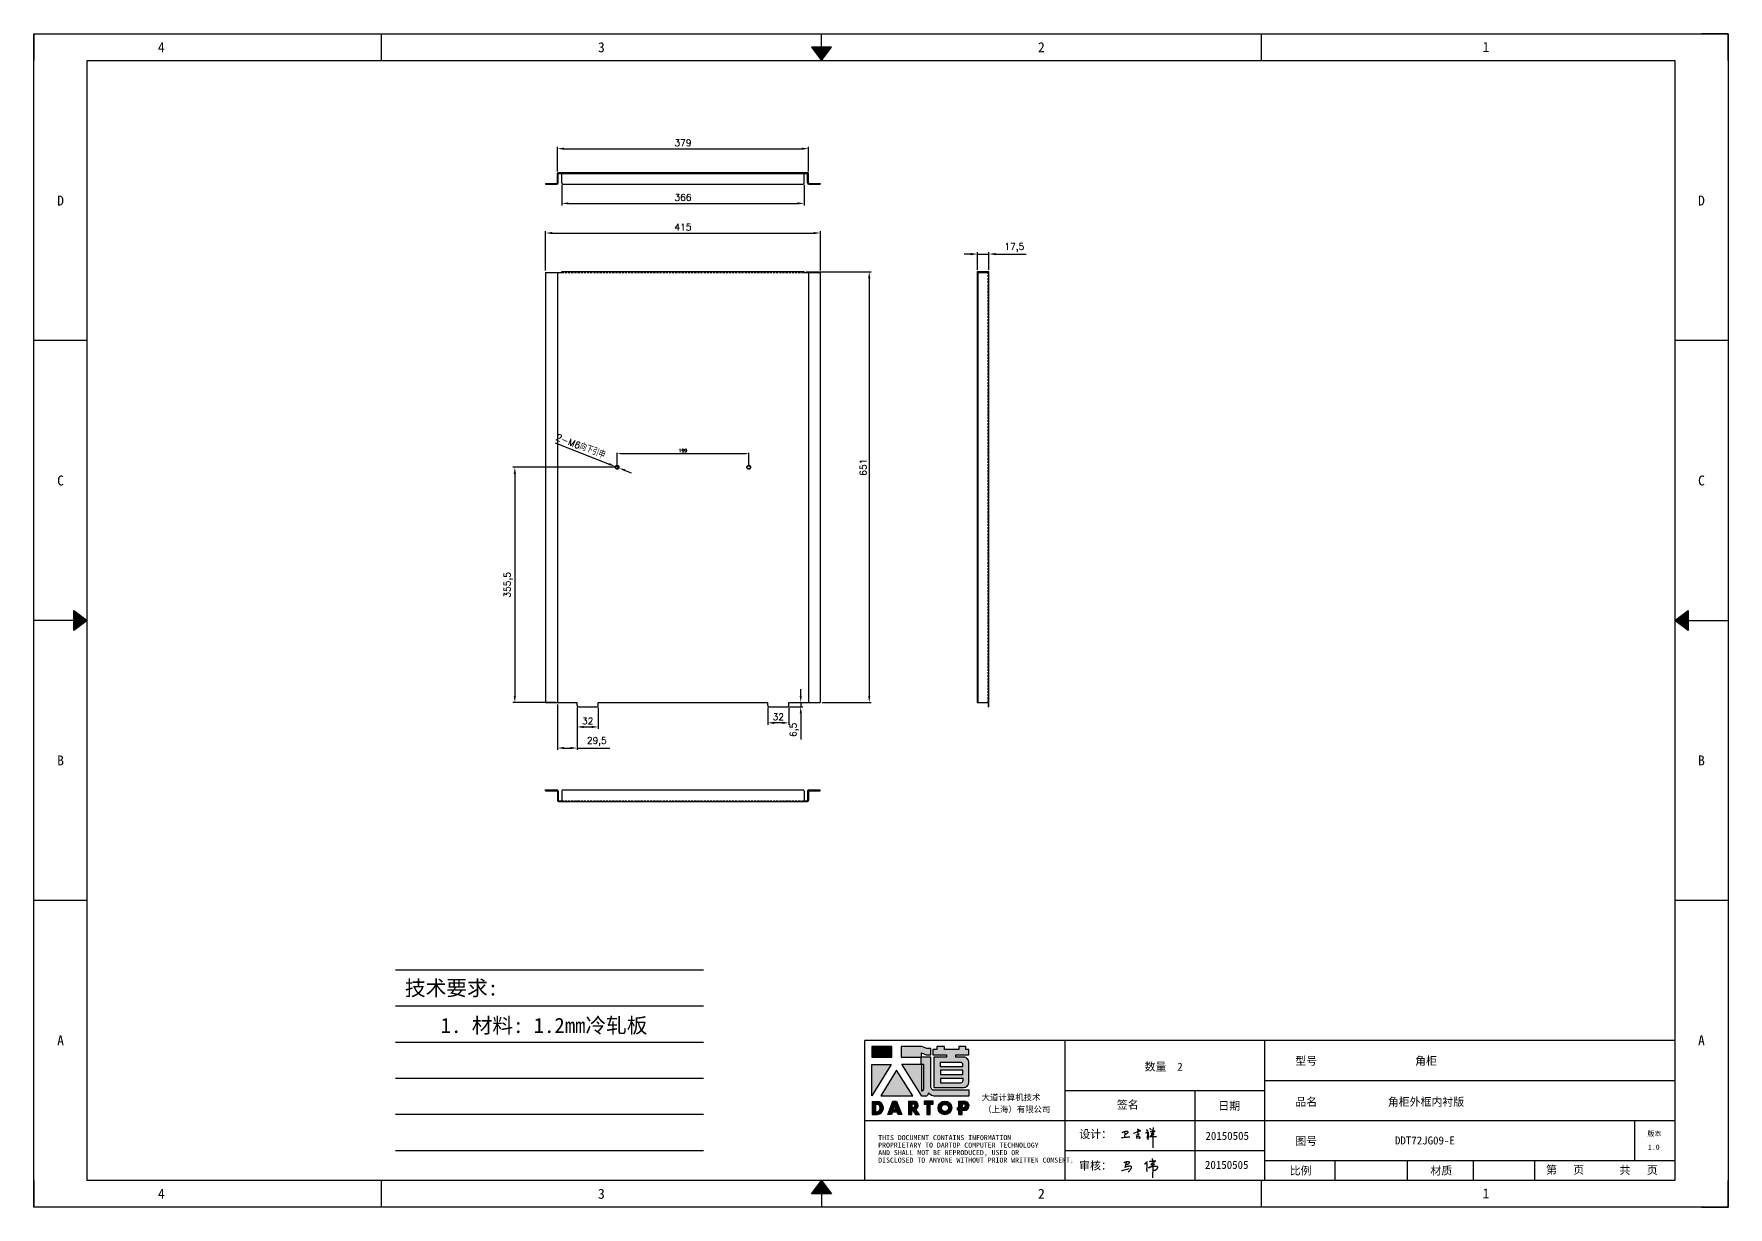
# Model space of a CAD drawing. Header units: millimetres. Extents: x -43476 to -13830, y -16942 to 55335.
# Drawn here: x -24428 to -21869, y 24800 to 26572 of the extents above; entities that cross this region are included whole.
import ezdxf
from ezdxf.enums import TextEntityAlignment as Align

# ---------------------------------------------------------------- set-up
doc = ezdxf.new("R2010")
doc.units = ezdxf.units.MM
doc.linetypes.add('DOT', pattern=[0.25, 0, -0.25])
doc.linetypes.add('HIDDEN2', pattern=[4.7625, 3.175, -1.5875])
for name, color, linetype in [('4', 7, 'Continuous'), ('hidden', 3, 'HIDDEN2'), ('print', 30, 'Continuous')]:
    doc.layers.add(name, color=color, linetype=linetype)
doc.layers.add('dim', color=2, linetype='Continuous', lineweight=9)
doc.styles.add('Dartop', font='')
doc.styles.add('HZ', font='')
doc.styles.add('hzHT', font='simhei.ttf')
doc.styles.get("Standard").update_dxf_attribs({"font": 'txt', "bigfont": 'gbcbig.shx'})
doc.styles.get('Dartop').set_extended_font_data('FangSong_GB2312')
doc.styles.get('HZ').set_extended_font_data('SimSun')
doc.dimstyles.new('2-small', dxfattribs={"dimtxt": 10, "dimasz": 10, "dimexe": 3, "dimexo": 3, "dimgap": 4, "dimtad": 1, "dimtxsty": 'Standard', "dimcen": 5, "dimadec": 0, "dimazin": 0, "dimtfac": 1, "dimtmove": 0, "dimatfit": 3, "dimfxl": 0, "dimarcsym": 0})
doc.dimstyles.new('small', dxfattribs={"dimtxt": 5, "dimasz": 5, "dimexe": 1.25, "dimexo": 1, "dimgap": 2, "dimtad": 1, "dimtxsty": 'Standard', "dimcen": 2.5, "dimadec": 0, "dimazin": 0, "dimtfac": 1, "dimtmove": 0, "dimatfit": 3, "dimfxl": 0, "dimarcsym": 0})

# ---------------------------------------------------------------- blocks, each defined once
blk = doc.blocks.new('*U5')
at = {"color": 254, "linetype": 'Continuous', "extrusion": (0, 0, -1)}
for points in [[(-17, 0.333), (-16.812, 0.25), (-17, 0.5)], [(-17, 0.333), (-17.188, 0.25), (-16.812, 0.25)], [(-17, 0.333), (-17, 0.5), (-17.188, 0.25)]]:
    blk.add_solid(points, dxfattribs=at)
blk = doc.blocks.new('*U4')
at = {"color": 254, "linetype": 'Continuous', "extrusion": (0, 0, -1)}
for points in [[(-33.167, 11), (-33, 11), (-33.25, 11.188)], [(-33.167, 11), (-33.25, 11.188), (-33.25, 10.812)], [(-33.167, 11), (-33.25, 10.812), (-33, 11)]]:
    blk.add_solid(points, dxfattribs=at)
blk = doc.blocks.new('*U6')
at = {"color": 254, "linetype": 'Continuous'}
for points in [[(17, 21.667), (17.188, 21.75), (16.812, 21.75)], [(17, 21.667), (16.812, 21.75), (17, 21.5)], [(17, 21.667), (17, 21.5), (17.188, 21.75)]]:
    blk.add_solid(points, dxfattribs=at)
blk = doc.blocks.new('*U3')
at = {"color": 254, "linetype": 'Continuous', "extrusion": (0, 0, -1)}
for points in [[(-0.833, 11), (-0.75, 10.812), (-0.75, 11.188)], [(-0.833, 11), (-0.75, 11.188), (-1, 11)], [(-0.833, 11), (-1, 11), (-0.75, 10.812)]]:
    blk.add_solid(points, dxfattribs=at)
blk = doc.blocks.new('dadao')
for p, q in [((48, 19.2), (44.9, 10.4)), ((44.9, 10.4), (51.2, 10.4)), ((51.2, 10.4), (48, 19.2))]:
    blk.add_line(p, q)
for points in [[(41.8, 121.6), (41.8, 143.7), (-0.4, 143.7), (-0.4, 121.6), (41.8, 121.6)], [(104.8, 122), (104.8, 130.3), (114.1, 126.3), (124.2, 126.3), (124.2, 139.6), (115.9, 139.6), (105.1, 143.9), (61.5, 143.9)], [(61.7, 144), (61.7, 121.3), (103.9, 121.3)], [(113.4, 38.7), (105.1, 38.7), (63, 106.5), (103.9, 106.5), (103.9, 120.9), (103.9, 121.3)], [(109.7, 53.6), (109.7, 106.2), (104.3, 106.2), (104.3, 50.4), (106.6, 50.4)], [(144.6, 94.4), (144.6, 84.8), (192, 84.8), (192, 94.1), (144.9, 94.1)], [(120.2, 45), (119.5, 45), (119.5, 44.6)], [(0, 28), (0, 0), (11.8, 0)], [(0.1, 28), (14, 28)], [(7.1, 21.8), (7.1, 6.1), (12, 6.1)], [(7.1, 21.8), (11.4, 21.8)], [(76.8, 28.2), (76.8, 0), (84.1, 0), (84.1, 11.1), (91.6, -0.1), (100.3, -0.1), (91.7, 11.1)], [(76.8, 28.2), (90.6, 28.2)], [(84, 22.7), (84, 15.3), (87.2, 15.3)], [(84, 22.7), (87.3, 22.7)], [(183.7, 0), (183.7, 9.6), (180.6, 9.6), (180.6, 14.9), (183.8, 14.9), (183.8, 28.1), (196.1, 28.1), (196.5, 28.1)], [(183.7, 0), (190.9, 0), (190.9, 9.6), (198.8, 9.6)], [(194.9, 22.3), (190.8, 22.3), (190.8, 15), (194.4, 15)]]:
    blk.add_lwpolyline(points)
blk.add_lwpolyline([(137.1, 144.2), (137.1, 137.9), (128.3, 137.9), (128.3, 126.5), (157.3, 126.5), (157.3, 121.5), (130.3, 121.5), (130.3, 57.5), (194.4, 57.5, 0.414214), (204.4, 67.5), (204.4, 111.3, 0.414214), (194.4, 121.3), (177.5, 121.3), (177.5, 126.3), (204.7, 126.3), (204.7, 137.7), (198.2, 137.7), (198.2, 143.9), (183.3, 143.9), (183.3, 138), (153, 138), (153, 144.2), (137.1, 144.2)], format="xyb", close=True)
for points in [[(104.8, 122), (123.4, 122), (123.4, 60, 0.414214), (131.4, 52), (204.8, 52), (204.8, 39.1), (131.7, 39.1)], [(144.3, 110.8), (144.3, 101.8), (192.3, 101.8), (192.3, 105.5, 0.414214), (187.3, 110.5), (144.3, 110.5)], [(144.6, 77), (144.6, 67.5), (187.6, 67.5, 0.414214), (192.6, 72.5), (192.6, 76.4), (144.6, 76.4)]]:
    blk.add_lwpolyline(points, format="xyb")
for points in [[(-0.3, 106.2), (40.4, 106.2), (-0.3, 39.7), (-0.3, 106.2)], [(51.7, 94.1), (18.4, 39.3), (86.2, 39.3)], [(43.8, 28.2), (51.8, 28.2), (62.6, -0.1), (55, -0.1), (53.2, 5), (42.9, 5), (41.1, 0), (33.6, 0)], [(110, 28.1), (110, 21.9), (116, 21.9), (116, -0.1), (123.2, -0.1), (123.2, 22), (129.2, 22), (129.2, 28.1), (110, 28.1)]]:
    blk.add_lwpolyline(points, close=True)
for radius in [14.5, 7.44]:
    blk.add_circle((154.2, 14.2), radius)
for centre, radius, start, end in [((99.2, 60.7), 12.6, 305.6399, 325.969), ((111.6, 46.7), 8.19, 282.9811, 347.6627), ((136, 61.7), 22.9, 226.7358, 259.3209), ((8.5, 13.9), 8.49, 294.2143, 69.7177), ((9.6, 14.2), 14.4, 278.6604, 72.3203), ((86.4, 19), 3.8, 282.527, 76.7196), ((88.6, 19.4), 8.95, 290.6073, 77.2124), ((193.7, 18.7), 3.8, 280.9891, 72.5513), ((195.7, 18.6), 9.51, 288.8959, 85.2442)]:
    blk.add_arc(centre, radius, start, end)
blk = doc.blocks.new('h')
for p, q in [((20768.1, -2360.9), (20773, -2359.1)), ((20769.5, -2366.9), (20769.8, -2370.6)), ((20769.8, -2370.6), (20770.9, -2378)), ((20770.9, -2378), (20771.5, -2370.6)), ((20772.4, -2369.3), (20774.9, -2367.8)), ((20773, -2359.1), (20784.1, -2355.2)), ((20773.3, -2331.8), (20775.3, -2338.7)), ((20789.1, -2340.9), (20773.5, -2331.9)), ((20775.3, -2338.7), (20775.6, -2351.2)), ((20775.6, -2351.2), (20775.5, -2357.3)), ((20782.2, -2369.2), (20780, -2377.1)), ((20780, -2377.1), (20788.3, -2371.3)), ((20780.1, -2366.4), (20780.8, -2366.4)), ((20781.9, -2367.4), (20782.2, -2369.2)), ((20845.7, -2343.5), (20848.4, -2353)), ((20848.9, -2370.3), (20847.9, -2424)), ((20848.4, -2353), (20848.9, -2370.3))]:
    blk.add_line(p, q)
for points in [[(20696.6, -2372.4, 0.002073), (20710.6, -2371.9, 0.016137), (20719.6, -2371.3, 0.008314), (20736.9, -2369.3)], [(20699.1, -2348.2, -0.029745), (20704.6, -2345.4, -0.046842), (20708.4, -2344.2, -0.00919), (20714.3, -2343, -0.018517), (20717.2, -2342.5, -0.037841), (20720.3, -2342.4, -0.039541), (20723.2, -2342.8, -0.149785), (20726, -2344.3, -0.204935), (20726.9, -2346.6, -0.074872), (20726.5, -2348.3, -0.061615), (20725.6, -2350.3, -0.034204), (20723.8, -2352.6, -0.045776), (20722.3, -2354.1, -0.054985), (20720.4, -2355.3, -0.036348), (20717.3, -2356.5, -0.067752), (20715.7, -2356.8, -0.043553), (20713.2, -2356.7)], [(20755, -2351.9, -0.024077), (20759.9, -2350.1, -0.013147), (20768.7, -2346.5, -0.00522), (20775.4, -2344.1, -0.018517), (20777.3, -2343.4, -0.008274), (20786.3, -2341, -0.039541), (20788.3, -2340.8, -0.079216), (20789.4, -2341, -0.204935)], [(20813.5, -2350.1, 0.007348), (20815.9, -2348.7, 0.008421), (20818, -2347.3, 0.009459), (20819.7, -2346.2, -0.016325), (20820.7, -2345.5, -0.173771), (20821.8, -2345.3, -0.085159), (20823.9, -2346, -0.125883), (20826, -2347.9, -0.160659), (20826.6, -2350.1, -0.010447), (20826.5, -2352.3, -0.008247), (20826.2, -2355.1, -0.002698), (20825.3, -2374, 0.001562), (20823.9, -2383.7, 0.016137)], [(20816.8, -2335, -0.053561), (20819.6, -2336.1, -0.075272), (20821.3, -2337.3, -0.005295), (20822.5, -2338.5, -0.009337), (20823.1, -2339.1, -0.026146), (20823.7, -2339.8, -0.016644), (20824.5, -2340.9)], [(20832.1, -2329.2, -0.053561), (20834.9, -2330.3, -0.075272), (20836.7, -2331.5, -0.005295), (20837.8, -2332.6, -0.009337), (20838.5, -2333.3, -0.026146), (20839, -2334, -0.016644), (20839.8, -2335.1)], [(20836, -2343.7, -0.02797), (20842.1, -2342.6, -0.048868), (20845.6, -2342.2, -0.00919), (20851.1, -2341.4, -0.018517), (20853.9, -2341.1, -0.037841), (20856.7, -2341.2, -0.039541), (20859.4, -2341.6, -0.018282), (20840.6, -2354.7, -0.000937)], [(20847.6, -2340.2, 0.021784), (20849.6, -2335.9, 0.028296), (20850.8, -2332.4, 0.008136), (20851.9, -2328.2, 0.028913), (20852.2, -2327, 0.08193), (20852.1, -2325.9, 0.075058), (20851.7, -2324.7, 0.275043)]]:
    blk.add_lwpolyline(points, format="xyb")
for points in [[(20711.3, -2343.5), (20711.3, -2343.5), (20711.5, -2355.8), (20710.7, -2368), (20710.6, -2371.9)], [(20821.5, -2350.6), (20822.4, -2359.2), (20822.2, -2364.9), (20821.7, -2369), (20821.3, -2376.3), (20823.6, -2368.5), (20827.2, -2366.3), (20829.5, -2366.3)], [(20840.6, -2354.7), (20850, -2354.7), (20855, -2354.3), (20845.9, -2361.1), (20840.5, -2364), (20833, -2367.5), (20863.2, -2367.4), (20865.9, -2367.3)]]:
    blk.add_lwpolyline(points)
for centre, radius, start, end in [((20773.7, -2371.2), 2.3, 121.9907, 163.60158), ((20787.5, -2406), 40.3, 100.61827, 108.24823), ((20780.8, -2367.6), 1.15, 9.4675, 90)]:
    blk.add_arc(centre, radius, start, end)
blk = doc.blocks.new('*D237')
at = {"layer": 'Defpoints', "color": 0}
for p in [(-23240.4, 26271.4), (-23655.4, 26211.8), (-23240.4, 26211.8)]:
    blk.add_point(p, dxfattribs=at)
at = {"layer": 'dim', "color": 0, "lineweight": -2}
for p, q in [((-23655.4, 26214.8), (-23655.4, 26274.4)), ((-23645.4, 26271.4), (-23250.4, 26271.4)), ((-23240.4, 26214.8), (-23240.4, 26274.4))]:
    blk.add_line(p, q, dxfattribs=at)
at = {"layer": 'dim', "color": 0}
for points in [[(-23645.4, 26273), (-23645.4, 26269.7), (-23655.4, 26271.4)], [(-23250.4, 26273), (-23250.4, 26269.7), (-23240.4, 26271.4)]]:
    blk.add_solid(points, dxfattribs=at)
at = {"layer": 'dim', "color": 0, "insert": (-23447.9, 26280.4), "char_height": 10, "attachment_point": 5}
blk.add_mtext('415', dxfattribs=at)
blk = doc.blocks.new('*D238')
at = {"layer": 'Defpoints', "color": 0, "transparency": 16777216}
for p in [(-23264.9, 26213), (-23240.4, 25562), (-23166.5, 25562)]:
    blk.add_point(p, dxfattribs=at)
at = {"layer": 'dim', "color": 0, "lineweight": -2, "transparency": 16777216}
for p, q in [((-23261.9, 26213), (-23163.5, 26213)), ((-23166.5, 26203), (-23166.5, 25572)), ((-23237.4, 25562), (-23163.5, 25562))]:
    blk.add_line(p, q, dxfattribs=at)
at = {"layer": 'dim', "color": 0, "transparency": 16777216}
for points in [[(-23168.2, 26203), (-23164.9, 26203), (-23166.5, 26213)], [(-23168.2, 25572), (-23164.9, 25572), (-23166.5, 25562)]]:
    blk.add_solid(points, dxfattribs=at)
at = {"layer": 'dim', "color": 0, "transparency": 16777216, "insert": (-23175.5, 25917.5), "char_height": 10, "attachment_point": 5, "rotation": 90}
blk.add_mtext('651', dxfattribs=at)
blk = doc.blocks.new('*D239')
at = {"layer": 'Defpoints', "color": 0, "transparency": 16777216}
for p in [(-22985.6, 26239.6), (-23003.1, 26213), (-22985.6, 26213)]:
    blk.add_point(p, dxfattribs=at)
at = {"layer": 'dim', "color": 0, "lineweight": -2, "transparency": 16777216}
for p, q in [((-23013.1, 26239.6), (-23023.1, 26239.6)), ((-23003.1, 26216), (-23003.1, 26242.6)), ((-23003.1, 26239.6), (-22985.6, 26239.6)), ((-22985.6, 26216), (-22985.6, 26242.6)), ((-22975.6, 26239.6), (-22929.3, 26239.6))]:
    blk.add_line(p, q, dxfattribs=at)
at = {"layer": 'dim', "color": 0, "transparency": 16777216}
for points in [[(-23013.1, 26241.3), (-23013.1, 26237.9), (-23003.1, 26239.6)], [(-22975.6, 26241.3), (-22975.6, 26237.9), (-22985.6, 26239.6)]]:
    blk.add_solid(points, dxfattribs=at)
at = {"layer": 'dim', "color": 0, "transparency": 16777216, "insert": (-22947.4, 26249.4), "char_height": 10, "attachment_point": 5}
blk.add_mtext('17,5', dxfattribs=at)
blk = doc.blocks.new('*D240')
at = {"layer": 'Defpoints', "color": 0, "transparency": 16777216}
for p in [(-23258.4, 26398.8), (-23637.4, 26361.2), (-23258.4, 26361.2)]:
    blk.add_point(p, dxfattribs=at)
at = {"layer": 'dim', "color": 0, "lineweight": -2, "transparency": 16777216}
for p, q in [((-23637.4, 26364.2), (-23637.4, 26401.8)), ((-23627.4, 26398.8), (-23268.4, 26398.8)), ((-23258.4, 26364.2), (-23258.4, 26401.8))]:
    blk.add_line(p, q, dxfattribs=at)
at = {"layer": 'dim', "color": 0, "transparency": 16777216}
for points in [[(-23627.4, 26400.5), (-23627.4, 26397.1), (-23637.4, 26398.8)], [(-23268.4, 26400.5), (-23268.4, 26397.1), (-23258.4, 26398.8)]]:
    blk.add_solid(points, dxfattribs=at)
at = {"layer": 'dim', "color": 0, "transparency": 16777216, "insert": (-23447.9, 26407.8), "char_height": 10, "attachment_point": 5}
blk.add_mtext('379', dxfattribs=at)
blk = doc.blocks.new('*D241')
at = {"layer": 'Defpoints', "color": 0, "transparency": 16777216}
for p in [(-23630.9, 26347.2), (-23264.9, 26347.2), (-23264.9, 26316.2)]:
    blk.add_point(p, dxfattribs=at)
at = {"layer": 'dim', "color": 0, "lineweight": -2, "transparency": 16777216}
for p, q in [((-23630.9, 26344.2), (-23630.9, 26313.2)), ((-23264.9, 26344.2), (-23264.9, 26313.2)), ((-23620.9, 26316.2), (-23274.9, 26316.2))]:
    blk.add_line(p, q, dxfattribs=at)
at = {"layer": 'dim', "color": 0, "transparency": 16777216}
for points in [[(-23620.9, 26317.8), (-23620.9, 26314.5), (-23630.9, 26316.2)], [(-23274.9, 26317.8), (-23274.9, 26314.5), (-23264.9, 26316.2)]]:
    blk.add_solid(points, dxfattribs=at)
at = {"layer": 'dim', "color": 0, "transparency": 16777216, "insert": (-23447.9, 26325.2), "char_height": 10, "attachment_point": 5}
blk.add_mtext('366', dxfattribs=at)
blk = doc.blocks.new('*D242')
at = {"layer": 'Defpoints', "color": 0, "transparency": 16777216}
for p in [(-23289.9, 25555.5), (-23287.9, 25562), (-23270, 25555.5)]:
    blk.add_point(p, dxfattribs=at)
at = {"layer": 'dim', "color": 0, "lineweight": -2, "transparency": 16777216}
for p, q in [((-23270, 25572), (-23270, 25582)), ((-23286.9, 25555.5), (-23267, 25555.5)), ((-23284.9, 25562), (-23267, 25562)), ((-23270, 25562), (-23270, 25555.5)), ((-23270, 25545.5), (-23270, 25505.9))]:
    blk.add_line(p, q, dxfattribs=at)
at = {"layer": 'dim', "color": 0, "transparency": 16777216}
for points in [[(-23271.6, 25572), (-23268.3, 25572), (-23270, 25562)], [(-23271.6, 25545.5), (-23268.3, 25545.5), (-23270, 25555.5)]]:
    blk.add_solid(points, dxfattribs=at)
at = {"layer": 'dim', "color": 0, "transparency": 16777216, "insert": (-23279.8, 25520.7), "char_height": 10, "attachment_point": 5, "rotation": 90}
blk.add_mtext('6,5', dxfattribs=at)
blk = doc.blocks.new('*D243')
at = {"layer": 'Defpoints', "color": 0, "transparency": 16777216}
for p in [(-23319.9, 25557.5), (-23287.9, 25557.5), (-23319.9, 25531.3)]:
    blk.add_point(p, dxfattribs=at)
at = {"layer": 'dim', "color": 0, "lineweight": -2, "transparency": 16777216}
for p, q in [((-23319.9, 25554.5), (-23319.9, 25528.3)), ((-23287.9, 25554.5), (-23287.9, 25528.3)), ((-23297.9, 25531.3), (-23309.9, 25531.3))]:
    blk.add_line(p, q, dxfattribs=at)
at = {"layer": 'dim', "color": 0, "transparency": 16777216}
for points in [[(-23309.9, 25533), (-23309.9, 25529.6), (-23319.9, 25531.3)], [(-23297.9, 25533), (-23297.9, 25529.6), (-23287.9, 25531.3)]]:
    blk.add_solid(points, dxfattribs=at)
at = {"layer": 'dim', "color": 0, "transparency": 16777216, "insert": (-23303.9, 25540.3), "char_height": 10, "attachment_point": 5}
blk.add_mtext('32', dxfattribs=at)
blk = doc.blocks.new('*D244')
at = {"layer": 'Defpoints', "color": 0, "transparency": 16777216}
for p in [(-23637.4, 25562), (-23607.9, 25557.5), (-23607.9, 25493.3)]:
    blk.add_point(p, dxfattribs=at)
at = {"layer": 'dim', "color": 0, "lineweight": -2, "transparency": 16777216}
for p, q in [((-23637.4, 25559), (-23637.4, 25490.3)), ((-23607.9, 25554.5), (-23607.9, 25490.3)), ((-23627.4, 25493.3), (-23617.9, 25493.3)), ((-23607.9, 25493.3), (-23558.3, 25493.3))]:
    blk.add_line(p, q, dxfattribs=at)
at = {"layer": 'dim', "color": 0, "transparency": 16777216}
for points in [[(-23627.4, 25494.9), (-23627.4, 25491.6), (-23637.4, 25493.3)], [(-23617.9, 25494.9), (-23617.9, 25491.6), (-23607.9, 25493.3)]]:
    blk.add_solid(points, dxfattribs=at)
at = {"layer": 'dim', "color": 0, "transparency": 16777216, "insert": (-23578.1, 25503.1), "char_height": 10, "attachment_point": 5}
blk.add_mtext('29,5', dxfattribs=at)
blk = doc.blocks.new('*D245')
at = {"layer": 'Defpoints', "color": 0, "transparency": 16777216}
for p in [(-23607.9, 25557.5), (-23575.9, 25557.5), (-23575.9, 25525.1)]:
    blk.add_point(p, dxfattribs=at)
at = {"layer": 'dim', "color": 0, "lineweight": -2, "transparency": 16777216}
for p, q in [((-23607.9, 25554.5), (-23607.9, 25522.1)), ((-23575.9, 25554.5), (-23575.9, 25522.1)), ((-23597.9, 25525.1), (-23585.9, 25525.1))]:
    blk.add_line(p, q, dxfattribs=at)
at = {"layer": 'dim', "color": 0, "transparency": 16777216}
for points in [[(-23597.9, 25526.8), (-23597.9, 25523.4), (-23607.9, 25525.1)], [(-23585.9, 25526.8), (-23585.9, 25523.4), (-23575.9, 25525.1)]]:
    blk.add_solid(points, dxfattribs=at)
at = {"layer": 'dim', "color": 0, "transparency": 16777216, "insert": (-23591.9, 25534.1), "char_height": 10, "attachment_point": 5}
blk.add_mtext('32', dxfattribs=at)
blk = doc.blocks.new('*D246')
at = {"layer": 'Defpoints', "color": 0}
for p in [(-23547.4, 25917.5), (-23701.9, 25562), (-23637.4, 25562)]:
    blk.add_point(p, dxfattribs=at)
at = {"layer": 'dim', "color": 0, "lineweight": -2}
for p, q in [((-23550.4, 25917.5), (-23704.9, 25917.5)), ((-23701.9, 25907.5), (-23701.9, 25572)), ((-23640.4, 25562), (-23704.9, 25562))]:
    blk.add_line(p, q, dxfattribs=at)
at = {"layer": 'dim', "color": 0}
for points in [[(-23703.6, 25907.5), (-23700.3, 25907.5), (-23701.9, 25917.5)], [(-23703.6, 25572), (-23700.3, 25572), (-23701.9, 25562)]]:
    blk.add_solid(points, dxfattribs=at)
at = {"layer": 'dim', "color": 0, "insert": (-23711.8, 25739.8), "char_height": 10, "attachment_point": 5, "rotation": 90}
blk.add_mtext('355,5', dxfattribs=at)
blk = doc.blocks.new('*D446')
at = {"layer": 'Defpoints', "color": 0}
for p in [(-23348.4, 25938.2), (-23547.4, 25917.5), (-23348.4, 25917.5)]:
    blk.add_point(p, dxfattribs=at)
at = {"layer": 'dim', "color": 0, "lineweight": -2}
for p, q in [((-23547.4, 25918.5), (-23547.4, 25939.5)), ((-23542.4, 25938.2), (-23353.4, 25938.2)), ((-23348.4, 25918.5), (-23348.4, 25939.5))]:
    blk.add_line(p, q, dxfattribs=at)
at = {"layer": 'dim', "color": 0}
for points in [[(-23542.4, 25939.1), (-23542.4, 25937.4), (-23547.4, 25938.2)], [(-23353.4, 25939.1), (-23353.4, 25937.4), (-23348.4, 25938.2)]]:
    blk.add_solid(points, dxfattribs=at)
at = {"layer": 'dim', "color": 0, "insert": (-23447.9, 25942.7), "char_height": 5, "attachment_point": 5}
blk.add_mtext('199', dxfattribs=at)
blk = doc.blocks.new('*D447')
at = {"layer": 'Defpoints', "color": 0}
for p in [(-23550.2, 25918.6), (-23544.6, 25916.4)]:
    blk.add_point(p, dxfattribs=at)
at = {"layer": 'dim', "color": 0, "lineweight": -2}
for p, q in [((-23641.2, 25954.5), (-23559.5, 25922.3)), ((-23544.6, 25916.4), (-23550.2, 25918.6)), ((-23535.3, 25912.8), (-23526, 25909.1))]:
    blk.add_line(p, q, dxfattribs=at)
at = {"layer": 'dim', "color": 0}
for points in [[(-23558.9, 25923.9), (-23560.1, 25920.8), (-23550.2, 25918.6)], [(-23534.7, 25914.3), (-23535.9, 25911.2), (-23544.6, 25916.4)]]:
    blk.add_solid(points, dxfattribs=at)
at = {"layer": 'dim', "color": 0, "insert": (-23602.6, 25949.3), "char_height": 10, "attachment_point": 5, "rotation": 338.4692}
blk.add_mtext('2-M6向下引申', dxfattribs=at)

msp = doc.modelspace()

# ---------------------------------------------------------------- hatches: boundary and pattern name
for points in [[(-23132.388, 25042.052), (-23162.523, 25042.052), (-23162.523, 25026.308), (-23132.388, 25026.308)], [(-23133.358, 25015.292), (-23162.442, 25015.292), (-23162.442, 24967.806)], [(-23125.296, 25006.675), (-23149.071, 24967.49), (-23100.659, 24967.49)], [(-23069.92, 24959.472), (-23083.678, 24959.472), (-23083.678, 24955.107), (-23079.386, 24955.107), (-23079.386, 24939.378), (-23074.246, 24939.378), (-23074.246, 24955.117), (-23069.92, 24955.117)]]:
    msp.add_hatch(color=0).paths.add_polyline_path(points)
h = msp.add_hatch(color=0)
h.paths.add_polyline_path([(-23087.354, 25032.484), (-23080.703, 25029.611), (-23073.513, 25029.611), (-23073.513, 25039.127), (-23079.445, 25039.127), (-23087.174, 25042.18), (-23118.149, 25042.18), (-23118.149, 25026.085), (-23088.011, 25026.085), (-23088.011, 25025.759), (-23088.011, 25015.472), (-23117.236, 25015.472), (-23087.177, 24967.096), (-23081.224, 24967.096, 0.27937482), (-23076.879, 24971.322), (-23076.879, 24971.545), (-23076.354, 24971.545, 0.14314537), (-23068.159, 24967.374), (-23015.925, 24967.374), (-23015.925, 24976.549), (-23068.382, 24976.549, -0.41421356), (-23074.095, 24982.263), (-23074.095, 25026.593), (-23087.354, 25026.593)])
h.paths.add_polyline_path([(-23087.708, 25015.267), (-23083.878, 25015.266), (-23083.878, 24977.719, -0.08893574), (-23086.097, 24975.437), (-23087.721, 24975.437)], flags=16)
h = msp.add_hatch(color=0)
h.paths.add_polyline_path([(-23016.015, 25037.795), (-23020.663, 25037.795), (-23020.663, 25042.216), (-23031.285, 25042.216), (-23031.285, 25038.016), (-23052.973, 25038.016), (-23052.973, 25042.437), (-23064.331, 25042.437), (-23064.331, 25037.934), (-23070.608, 25037.934), (-23070.608, 25029.784), (-23049.896, 25029.784), (-23049.896, 25026.179), (-23069.196, 25026.179), (-23069.196, 24980.539), (-23023.379, 24980.539, 0.41421356), (-23016.237, 24987.681), (-23016.237, 25018.936, 0.41421356), (-23023.379, 25026.078), (-23035.49, 25026.078), (-23035.49, 25029.615), (-23016.015, 25029.615)])
h.paths.add_polyline_path([(-23028.439, 25018.341, -0.41421356), (-23024.868, 25014.77), (-23024.868, 25012.151), (-23059.17, 25012.151), (-23059.17, 25018.341)], flags=16)
h.paths.add_polyline_path([(-23025.089, 25006.625), (-23025.089, 24999.993), (-23058.948, 24999.993), (-23058.948, 25006.625)], flags=16)
h.paths.add_polyline_path([(-23024.647, 24994.024), (-23024.647, 24991.184, -0.41421356), (-23028.218, 24987.613), (-23058.948, 24987.613), (-23058.948, 24994.024)], flags=16)
h = msp.add_hatch(color=0)
h.paths.add_polyline_path([(-23152.251, 24959.4), (-23162.228, 24959.4), (-23162.228, 24939.437), (-23153.825, 24939.437, 0.79301591)])
h.paths.add_polyline_path([(-23153.677, 24943.809), (-23157.166, 24943.809), (-23157.166, 24955.028), (-23154.062, 24955.028, -0.67136089)], flags=16)
h = msp.add_hatch(color=0)
h.paths.add_polyline_path([(-23125.221, 24959.564), (-23130.915, 24959.564), (-23138.238, 24939.416), (-23132.844, 24939.416), (-23131.575, 24942.987), (-23124.268, 24942.987), (-23122.971, 24939.373), (-23117.534, 24939.373)])
h.paths.add_polyline_path([(-23125.664, 24946.836), (-23130.192, 24946.836), (-23127.969, 24953.167)], flags=16)
h = msp.add_hatch(color=0)
h.paths.add_polyline_path([(-23097.543, 24959.55), (-23107.356, 24959.55), (-23107.356, 24939.405), (-23102.171, 24939.405), (-23102.171, 24947.391), (-23096.84, 24939.333), (-23090.574, 24939.333), (-23096.709, 24947.341, 0.74405494)])
h.paths.add_polyline_path([(-23102.218, 24950.373), (-23102.218, 24955.663), (-23099.9, 24955.663, -0.79680897), (-23099.935, 24950.373)], flags=16)
h = msp.add_hatch(color=0)
h.paths.add_polyline_path([(-23062.441, 24949.55, 1), (-23041.754, 24949.55, 1)])
h.paths.add_polyline_path([(-23046.784, 24949.55, -1), (-23057.411, 24949.55, -1)], flags=16)
h = msp.add_hatch(color=0)
h.paths.add_polyline_path([(-23021.913, 24959.503), (-23022.21, 24959.503), (-23030.958, 24959.503), (-23030.958, 24950.101), (-23033.28, 24950.101), (-23033.28, 24946.284), (-23030.996, 24946.284), (-23030.996, 24939.44), (-23025.889, 24939.44), (-23025.889, 24946.311), (-23020.277, 24946.311, 0.81230381)])
h.paths.add_polyline_path([(-23025.964, 24950.127), (-23025.964, 24955.386), (-23023.058, 24955.386, -0.77821343), (-23023.355, 24950.127)], flags=16)

# ---------------------------------------------------------------- linework, layer by layer
at = {"color": 0, "linetype": 'DOT'}
for p, q in [((-24428.485, 26572.282), (-21909.312, 26572.282)), ((-24428.485, 24839.896), (-24428.485, 26531.994)), ((-21869.024, 26531.994), (-21869.024, 24839.896)), ((-21909.312, 24799.608), (-24428.485, 24799.608))]:
    msp.add_line(p, q, dxfattribs=at)
at = {"color": 0}
for p, q in [((-24428.485, 26572.282), (-24428.485, 26531.994)), ((-23903.571, 26531.994), (-23903.571, 26572.282)), ((-23238.818, 26552.138), (-23238.818, 26572.282)), ((-22574.065, 26531.994), (-22574.065, 26572.282)), ((-21869.024, 26572.282), (-21909.312, 26572.282)), ((-21869.024, 26531.994), (-21869.024, 26572.282)), ((-24347.909, 24839.896), (-24347.909, 26531.994)), ((-24347.909, 26531.994), (-21949.6, 26531.994)), ((-21949.6, 26531.994), (-21949.6, 24839.896)), ((-24347.909, 26108.97), (-24428.485, 26108.97)), ((-21869.024, 26108.97), (-21949.6, 26108.97)), ((-24368.053, 25685.945), (-24428.485, 25685.945)), ((-21929.456, 25685.945), (-21869.024, 25685.945)), ((-24347.909, 25262.921), (-24428.485, 25262.921)), ((-21869.024, 25262.921), (-21949.6, 25262.921)), ((-21949.6, 25051.408), (-23173.35, 25051.408)), ((-23173.35, 24839.896), (-23173.35, 25051.408)), ((-22871.19, 25051.408), (-22871.19, 24839.896)), ((-22569.029, 24839.896), (-22569.029, 25051.408)), ((-22569.029, 24990.976), (-21949.6, 24990.976)), ((-22871.19, 24975.868), (-22569.029, 24975.868)), ((-22674.785, 24975.868), (-22674.785, 24839.896)), ((-23173.35, 24930.544), (-22871.19, 24930.544)), ((-22871.19, 24930.544), (-21949.6, 24930.544)), ((-22010.033, 24870.112), (-22010.033, 24930.544)), ((-22871.19, 24885.22), (-22569.029, 24885.22)), ((-22569.029, 24870.112), (-21949.6, 24870.112)), ((-22462.722, 24839.896), (-22462.722, 24870.112)), ((-22353.165, 24839.896), (-22353.165, 24870.112)), ((-22253.568, 24839.896), (-22253.568, 24870.112)), ((-22161.113, 24839.896), (-22161.113, 24870.112)), ((-24428.485, 24839.896), (-24428.485, 24799.608)), ((-21949.6, 24839.896), (-24347.909, 24839.896)), ((-23903.571, 24799.608), (-23903.571, 24839.896)), ((-22574.065, 24799.608), (-22574.065, 24839.896)), ((-21869.024, 24799.608), (-21869.024, 24839.896)), ((-23238.818, 24819.752), (-23238.818, 24799.608)), ((-21909.312, 24799.608), (-21869.024, 24799.608))]:
    msp.add_line(p, q, dxfattribs=at)
for p, q in [((-23635.924, 26362.689), (-23259.924, 26362.689)), ((-23607.924, 26362.689), (-23607.924, 26361.489)), ((-23575.924, 26362.689), (-23575.924, 26361.189)), ((-23319.924, 26362.689), (-23319.924, 26361.489)), ((-23287.924, 26362.689), (-23287.924, 26361.489)), ((-23655.424, 26346.389), (-23655.424, 26345.189)), ((-23655.424, 26346.389), (-23638.424, 26346.389)), ((-23655.424, 26345.189), (-23638.224, 26345.189)), ((-23637.424, 26347.389), (-23637.424, 26361.189)), ((-23636.224, 26347.189), (-23636.224, 26360.689)), ((-23635.424, 26361.489), (-23630.924, 26361.489)), ((-23630.924, 26347.189), (-23630.924, 26361.489)), ((-23630.924, 26361.489), (-23264.924, 26361.489)), ((-23628.924, 26345.189), (-23266.924, 26345.189)), ((-23264.924, 26347.189), (-23264.924, 26361.489)), ((-23264.924, 26361.489), (-23260.424, 26361.489)), ((-23259.624, 26347.189), (-23259.624, 26360.689)), ((-23258.424, 26347.389), (-23258.424, 26361.189)), ((-23257.624, 26345.189), (-23240.424, 26345.189)), ((-23257.424, 26346.389), (-23240.424, 26346.389)), ((-23240.424, 26346.389), (-23240.424, 26345.189)), ((-23655.424, 26211.839), (-23630.924, 26211.839)), ((-23655.424, 26211.839), (-23655.424, 25562.039)), ((-23637.424, 26211.839), (-23637.424, 25562.039)), ((-23630.924, 26213.039), (-23264.924, 26213.039)), ((-23264.924, 26211.839), (-23240.424, 26211.839)), ((-23258.424, 26211.839), (-23258.424, 25562.039)), ((-23240.424, 26211.839), (-23240.424, 25562.039)), ((-23003.107, 25562.039), (-23003.107, 26213.039)), ((-23003.107, 26213.039), (-22985.607, 26213.039)), ((-23003.107, 26211.839), (-22985.607, 26211.839)), ((-23001.907, 25562.039), (-23001.907, 26211.839)), ((-22985.607, 25555.539), (-22985.607, 26213.039)), ((-23655.424, 25562.039), (-23607.924, 25562.039)), ((-23607.924, 25557.539), (-23607.924, 25562.039)), ((-23605.924, 25555.539), (-23577.924, 25555.539)), ((-23575.924, 25557.539), (-23575.924, 25562.039)), ((-23575.924, 25562.039), (-23319.924, 25562.039)), ((-23319.924, 25557.539), (-23319.924, 25562.039)), ((-23317.924, 25555.539), (-23289.924, 25555.539)), ((-23287.924, 25557.539), (-23287.924, 25562.039)), ((-23287.924, 25562.039), (-23240.424, 25562.039)), ((-23003.107, 25562.039), (-22985.607, 25562.039)), ((-22986.807, 25562.039), (-22986.807, 25555.558)), ((-22985.607, 25555.539), (-22986.807, 25555.539)), ((-23655.424, 25429.889), (-23638.224, 25429.889)), ((-23655.424, 25428.689), (-23655.424, 25429.889)), ((-23655.424, 25428.689), (-23638.424, 25428.689)), ((-23637.424, 25427.689), (-23637.424, 25413.889)), ((-23636.224, 25427.889), (-23636.224, 25414.389)), ((-23630.924, 25427.889), (-23630.924, 25413.589)), ((-23628.924, 25429.889), (-23266.924, 25429.889)), ((-23264.924, 25427.889), (-23264.924, 25413.589)), ((-23259.624, 25427.889), (-23259.624, 25414.389)), ((-23258.424, 25427.689), (-23258.424, 25413.889)), ((-23257.624, 25429.889), (-23240.424, 25429.889)), ((-23257.424, 25428.689), (-23240.424, 25428.689)), ((-23240.424, 25428.689), (-23240.424, 25429.889)), ((-23635.924, 25412.389), (-23259.924, 25412.389)), ((-23635.424, 25413.589), (-23630.924, 25413.589)), ((-23264.924, 25413.589), (-23260.424, 25413.589)), ((-22741.425, 24860.562), (-22744.394, 24858.955)), ((-22739.288, 24861.704), (-22741.425, 24860.562)), ((-22741.303, 24864.107), (-22737.527, 24864.107)), ((-22735.514, 24864.289), (-22739.288, 24861.704)), ((-22739.152, 24873.066), (-22738.285, 24865.825)), ((-22738.144, 24860.478), (-22738.464, 24843.839)), ((-22738.285, 24865.825), (-22738.144, 24860.478)), ((-22737.527, 24864.107), (-22735.514, 24864.289))]:
    msp.add_line(p, q)
for points in [[(-23238.818, 26531.994), (-23223.71, 26552.138), (-23253.926, 26552.138), (-23238.818, 26531.994)], [(-24347.909, 25685.945), (-24368.053, 25670.837), (-24368.053, 25701.053), (-24347.909, 25685.945)], [(-21949.6, 25685.945), (-21929.456, 25701.053), (-21929.456, 25670.837), (-21949.6, 25685.945)], [(-23238.818, 24839.896), (-23223.71, 24819.752), (-23253.926, 24819.752), (-23238.818, 24839.896)]]:
    msp.add_lwpolyline(points, close=True, dxfattribs=at)
for points in [[(-22782.127, 24866.719, -0.02974503), (-22780.4, 24867.584, -0.04684215), (-22779.23, 24867.961, -0.00919025), (-22777.405, 24868.329, -0.01851715), (-22776.49, 24868.462, -0.03784064), (-22775.546, 24868.491, -0.03954126), (-22774.649, 24868.38, -0.14978519), (-22773.773, 24867.902, -0.20493524), (-22773.504, 24867.208, -0.07487171), (-22773.606, 24866.661, -0.06161465), (-22773.904, 24866.055, -0.0342039), (-22774.445, 24865.341, -0.04577587), (-22774.929, 24864.879, -0.05498501), (-22775.514, 24864.512, -0.03634791), (-22776.483, 24864.126, -0.06775206), (-22776.968, 24864.042, -0.04355337), (-22777.731, 24864.082)], [(-22744.394, 24858.955, -0.02974503), (-22741.699, 24860.306, -0.04684215), (-22739.875, 24860.893, -0.00919025), (-22737.028, 24861.468, -0.01851715), (-22735.601, 24861.675, -0.03784064), (-22734.128, 24861.721, -0.03954126), (-22732.729, 24861.547, -0.14978519), (-22731.361, 24860.801, -0.20493524), (-22730.943, 24859.719, -0.07487171), (-22731.102, 24858.865, -0.06161465), (-22731.567, 24857.919, -0.0342039), (-22732.41, 24856.807, -0.04577587), (-22733.165, 24856.086, -0.05498501), (-22734.077, 24855.512, -0.03634791), (-22735.589, 24854.911, -0.06775206), (-22736.346, 24854.78, -0.04355337), (-22737.537, 24854.842)], [(-22743.156, 24868.561, -0.02797026), (-22740.715, 24869.011, -0.04886788), (-22739.3, 24869.162, -0.00919025), (-22737.075, 24869.492, -0.01851715), (-22735.964, 24869.594, -0.03784064), (-22734.823, 24869.57, -0.03954126), (-22733.747, 24869.379, -0.01828189), (-22741.303, 24864.107, -0.0009369)]]:
    msp.add_lwpolyline(points, format="xyb")
msp.add_lwpolyline([(-22778.319, 24868.153), (-22778.319, 24868.153), (-22778.897, 24864.613), (-22779.847, 24861.285), (-22780.469, 24859.242)])
for centre, radius in [((-23547.424, 25917.539), 3), ((-23547.424, 25917.539), 2.5), ((-23348.424, 25917.539), 3), ((-23348.424, 25917.539), 2.5)]:
    msp.add_circle(centre, radius)
for centre, radius, start, end in [((-23635.924, 26361.189), 1.5, 90, 180), ((-23259.924, 26361.189), 1.5, 0, 90), ((-23638.424, 26347.389), 1, 270, 0), ((-23638.224, 26347.189), 2, 270, 0), ((-23635.424, 26360.689), 0.8, 90, 180), ((-23628.924, 26347.189), 2, 180, 270), ((-23266.924, 26347.189), 2, 270, 0), ((-23260.424, 26360.689), 0.8, 0, 90), ((-23257.624, 26347.189), 2, 180, 270), ((-23257.424, 26347.389), 1, 180, 270), ((-23605.924, 25557.539), 2, 180, 270), ((-23577.924, 25557.539), 2, 270, 360), ((-23317.924, 25557.539), 2, 180, 270), ((-23289.924, 25557.539), 2, 270, 0), ((-23638.424, 25427.689), 1, 0, 90), ((-23638.224, 25427.889), 2, 0, 90), ((-23628.924, 25427.889), 2, 90, 180), ((-23266.924, 25427.889), 2, 0, 90), ((-23257.624, 25427.889), 2, 90, 180), ((-23257.424, 25427.689), 1, 90, 180), ((-23635.924, 25413.889), 1.5, 180, 270), ((-23635.424, 25414.389), 0.8, 180, 270), ((-23260.424, 25414.389), 0.8, 270, 0), ((-23259.924, 25413.889), 1.5, 270, 0), ((-22786.546, 24861.098), 6.385, 281.076982, 291.212632), ((-22926.948, 25431.001), 593.276, 283.91895, 284.971512), ((-22770.712, 24842.354), 19.504, 113.202449, 120.017497), ((-22775.289, 24853.033), 7.885, 102.47486, 113.202449), ((-22763.864, 24801.388), 60.779, 100.36867, 102.47486), ((-22776.559, 24858.108), 5.03, 283.816254, 294.030509), ((-22772.107, 24846.44), 14.979, 96.125337, 100.36867), ((-22775.486, 24855.62), 2.32, 294.836428, 309.901134), ((-22806.416, 24884.156), 44.385, 316.919563, 320.58866), ((-22772.905, 24853.877), 7.499, 87.457037, 96.125337), ((-22772.877, 24854.506), 6.87, 78.399567, 87.457037), ((-22781.265, 24862.595), 11.285, 324.094808, 331.378357), ((-22771.907, 24859.233), 2.045, 44.324655, 78.399567), ((-22772.506, 24858.166), 1.508, 319.573073, 337.48549), ((-22776.659, 24861.485), 6.777, 324.910666, 333.348429), ((-22773.363, 24860.254), 3.301, 326.76781, 340.871018), ((-22771.256, 24859.869), 1.134, 357.998393, 44.324655), ((-22772.364, 24859.907), 2.243, 340.871018, 357.998393), ((-22765.282, 24890.685), 29.831, 299.265464, 300.9495), ((-22697.701, 24640.636), 230.333, 102.46592, 103.2053), ((-22854.666, 24975.976), 152.514, 313.366132, 315.296084), ((-22265.7, 24783.041), 486.8, 171.410173, 171.768083), ((-22747.399, 24864.564), 0.975, 52.375745, 91.291159), ((-23605.191, 24892.232), 858.927, 357.565664, 358.057278), ((-22747.733, 24864.716), 1.118, 357.196828, 33.705179), ((-22772.888, 24866.363), 26.332, 352.912546, 354.802684), ((-22763.01, 24865.464), 16.413, 354.802684, 357.196828)]:
    msp.add_arc(centre, radius, start, end)
at = {"layer": 'Defpoints'}
for p, q in [((-23882.021, 25158.243), (-23416.983, 25158.243)), ((-23882.021, 25103.643), (-23416.983, 25103.643)), ((-23882.021, 25103.643), (-23416.983, 25103.643)), ((-23882.021, 25049.043), (-23416.983, 25049.043)), ((-23882.021, 24994.443), (-23416.983, 24994.443)), ((-23882.021, 24939.843), (-23416.983, 24939.843)), ((-23882.021, 24885.243), (-23416.983, 24885.243))]:
    msp.add_line(p, q, dxfattribs=at)
at = {"layer": 'hidden'}
for p, q in [((-23630.924, 26211.839), (-23630.924, 26213.039)), ((-23630.924, 26211.839), (-23264.924, 26211.839)), ((-23264.924, 26211.839), (-23264.924, 26213.039)), ((-22986.807, 25562.039), (-22986.807, 26211.839)), ((-23630.924, 25413.589), (-23264.924, 25413.589)), ((-23607.924, 25412.389), (-23607.924, 25413.589)), ((-23575.924, 25412.389), (-23575.924, 25413.889)), ((-23319.924, 25412.389), (-23319.924, 25413.589)), ((-23287.924, 25412.389), (-23287.924, 25413.589))]:
    msp.add_line(p, q, dxfattribs=at)
at = {"layer": 'print'}
msp.add_lwpolyline([(-24428.485, 26572.282), (-21869.024, 26572.282), (-21869.024, 24799.608), (-24428.485, 24799.608)], close=True, dxfattribs=at)

# ---------------------------------------------------------------- block references
at = {"color": 0, "linetype": 'Continuous', "xscale": 80.57610619627711, "yscale": 80.57610619687368, "zscale": 80.57610619687446}
for name, p in [('*U6', (-24608.612, 24799.608)), ('*U3', (-24428.485, 24799.608)), ('*U4', (-24608.612, 24799.608)), ('*U5', (-24608.612, 24799.608))]:
    msp.add_blockref(name, p, dxfattribs=at)
at = {"color": 0}
for name, p, xscale, yscale, zscale in [('dadao', (-23162.228, 24939.437), 0.7141973048657924, 0.7141973049202118, 0.7141973049268417), ('h', (-29199.01, 25640.143), 0.3098964079397265, 0.3098964079412326, 0.3098964079411201)]:
    msp.add_blockref(name, p, dxfattribs=dict(at, xscale=xscale, yscale=yscale, zscale=zscale))

# ---------------------------------------------------------------- texts
for s, height, style, p in [('4', 15.108, 'Dartop', (-24235.948, 26552.138)), ('3', 15.108, 'Dartop', (-23571.195, 26552.138)), ('2', 15.108, 'Dartop', (-22906.442, 26552.138)), ('1', 15.108, 'Dartop', (-22234.802, 26552.618)), ('D', 15.108, 'Dartop', (-24388.197, 26320.482)), ('D', 15.108, 'Dartop', (-21909.312, 26320.482)), ('C', 15.108, 'Dartop', (-24388.197, 25897.458)), ('C', 15.108, 'Dartop', (-21909.312, 25897.458)), ('B', 15.108, 'Dartop', (-24388.197, 25474.433)), ('B', 15.108, 'Dartop', (-21909.312, 25474.433)), ('A', 15.108, 'Dartop', (-24388.197, 25051.408)), ('A', 15.108, 'Dartop', (-21909.312, 25051.408)), ('数量  2', 12.0864, 'hzHT', (-22721.734, 25011.789)), ('型号', 12.0864, 'hzHT', (-22506.322, 25020.665)), ('角柜', 12.0864, 'hzHT', (-22325.399, 25020.531)), ('签名', 12.0864, 'hzHT', (-22776.027, 24954.19)), ('日期', 12.0864, 'hzHT', (-22622.665, 24952.703)), ('品名', 12.0864, 'hzHT', (-22506.322, 24958.618)), ('角柜外框内衬版', 12.0864, 'hzHT', (-22325.399, 24958.618)), ('20150505', 12.0864, 'hzHT', (-22625.767, 24907.264)), ('图号', 12.0864, 'hzHT', (-22506.322, 24899.541)), ('DDT72JG09-E', 12.08642, 'hzHT', (-22327.089, 24900.33)), ('版本', 7.554, 'hzHT', (-21980.399, 24910.49)), ('1.0', 7.554, 'Dartop', (-21981.307, 24890.302)), ('20150505', 12.0864, 'hzHT', (-22626.487, 24863.408)), ('比例', 12.0864, 'hzHT', (-22514.75, 24854.69)), ('材质', 12.0864, 'hzHT', (-22302.25, 24854.69)), ('第   页', 12.0864, 'hzHT', (-22115.282, 24855.943)), ('共   页', 12.0864, 'hzHT', (-22004.258, 24855.503)), ('4', 15.108, 'Dartop', (-24235.948, 24819.752)), ('3', 15.108, 'Dartop', (-23571.195, 24819.752)), ('2', 15.108, 'Dartop', (-22906.442, 24819.752)), ('1', 15.108, 'Dartop', (-22234.802, 24820.231))]:
    msp.add_text(s, height=height, dxfattribs=dict(at, style=style)).set_placement(p, align=Align.MIDDLE_CENTER)
at = {"style": 'HZ'}
for s, p in [('技术要求:', (-23797.566, 25130.687)), ('1. 材料: 1.2mm冷轧板', (-23657.698, 25074.201))]:
    msp.add_text(s, height=22.932, dxfattribs=at).set_placement(p, align=Align.MIDDLE_CENTER)
at = {"color": 0, "style": 'hzHT'}
for s, height, p in [('THIS DOCUMENT CONTAINS INFORMATION', 7.55401, (-23152.956, 24900.858)), ('设计：', 12.0864, (-22849.245, 24903.834)), ('AND SHALL NOT BE REPRODUCED, USED OR', 7.55401, (-23152.956, 24878.196)), ('PROPRIETARY TO DARTOP COMPUTER TECHNOLOGY', 7.55401, (-23152.956, 24889.527)), ('DISCLOSED TO ANYONE WITHOUT PRIOR WRITTEN CONSENT.', 7.55401, (-23152.956, 24866.865)), ('审核：', 12.0864, (-22849.425, 24856.239))]:
    msp.add_text(s, height=height, dxfattribs=at).set_placement(p)
at = {"layer": '4', "color": 0, "style": 'hzHT'}
for s, p in [('大道计算机技术', (-22996.718, 24960.857)), ('（上海）有限公司', (-22994.437, 24942.79))]:
    msp.add_text(s, height=9.0648, dxfattribs=at).set_placement(p)

# ---------------------------------------------------------------- dimensions: what is measured, and where the dimension line sits
at = {"layer": 'dim'}
for base, p1, p2, dimstyle, picture, middle in [((-23258.424, 26398.793), (-23637.424, 26361.189), (-23258.424, 26361.189), '2-small', '*D240', (-23447.924, 26407.793)), ((-23264.924, 26316.165), (-23630.924, 26347.189), (-23264.924, 26347.189), '2-small', '*D241', (-23447.924, 26325.165)), ((-23240.424, 26271.361), (-23655.424, 26211.839), (-23240.424, 26211.839), '2-small', '*D237', (-23447.924, 26280.361)), ((-22985.607, 26239.599), (-23003.107, 26213.039), (-22985.607, 26213.039), '2-small', '*D239', (-22947.44, 26249.432)), ((-23348.424, 25938.225), (-23547.424, 25917.539), (-23348.424, 25917.539), 'small', '*D446', (-23447.924, 25942.725)), ((-23607.924, 25493.276), (-23637.424, 25562.039), (-23607.924, 25557.539), '2-small', '*D244', (-23578.09, 25503.109)), ((-23575.924, 25525.083), (-23607.924, 25557.539), (-23575.924, 25557.539), '2-small', '*D245', (-23591.924, 25534.083)), ((-23319.924, 25531.314), (-23287.924, 25557.539), (-23319.924, 25557.539), '2-small', '*D243', (-23303.924, 25540.314))]:
    dim = msp.add_linear_dim(base=base, p1=p1, p2=p2, dimstyle=dimstyle, override={"dimpost": '\\X'}, dxfattribs=at)
    dim.commit()
    dim.dimension.update_dxf_attribs({"geometry": picture, "text_midpoint": middle})
dim = msp.add_linear_dim(base=(-23166.547, 25562.039), p1=(-23264.924, 26213.039), p2=(-23240.424, 25562.039), angle=90, dimstyle='2-small', override={"dimpost": '\\X'}, dxfattribs=at)
dim.commit()
dim.dimension.update_dxf_attribs({"geometry": '*D238', "text_midpoint": (-23166.547, 25917.539), "dimtype": 160})
dim = msp.add_diameter_dim_2p(p1=(-23544.633, 25916.438), p2=(-23550.214, 25918.64), text='2-M6向下引申', dimstyle='2-small', override={"dimpost": '\\X'}, dxfattribs=at)
dim.commit()
dim.dimension.update_dxf_attribs({"geometry": '*D447', "text_midpoint": (-23605.98, 25940.641), "dimtype": 163})
for base, p1, p2, picture, middle in [((-23701.948, 25562.039), (-23547.424, 25917.539), (-23637.424, 25562.039), '*D246', (-23711.781, 25739.789)), ((-23269.976, 25555.539), (-23287.924, 25562.039), (-23289.924, 25555.539), '*D242', (-23279.809, 25520.705))]:
    dim = msp.add_linear_dim(base=base, p1=p1, p2=p2, angle=90, dimstyle='2-small', override={"dimpost": '\\X'}, dxfattribs=at)
    dim.commit()
    dim.dimension.update_dxf_attribs({"geometry": picture, "text_midpoint": middle})

doc.saveas('drawing.dxf')
